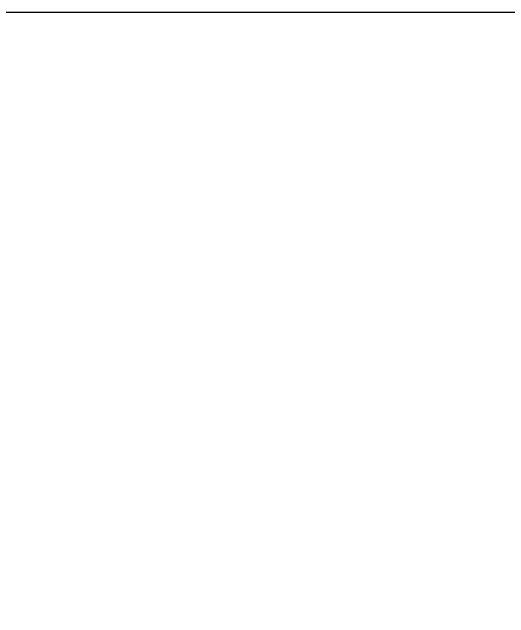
# Model space of a CAD drawing. Header units: metres. Extents: x -7665 to -5405, y -4871 to -3608.
# Drawn here: x -5484.618 to -5483.862, y -4858.684 to -4857.762 of the extents above; entities that cross this region are included whole.
import ezdxf

# ---------------------------------------------------------------- set-up
doc = ezdxf.new("R2010")
doc.units = ezdxf.units.M
doc.layers.add('_5-1_Площадь помещений', color=2, linetype='Continuous', lineweight=30, plot=False)

msp = doc.modelspace()

# ---------------------------------------------------------------- linework, layer by layer
at = {"layer": '_5-1_Площадь помещений'}
msp.add_lwpolyline([(-5511.821365646552, -4857.762400349545), (-5483.723814666329, -4857.762400349545), (-5483.723814666329, -4859.606196634222), (-5511.821365646552, -4859.606196634222)], close=True, dxfattribs=at)

doc.saveas('drawing.dxf')
